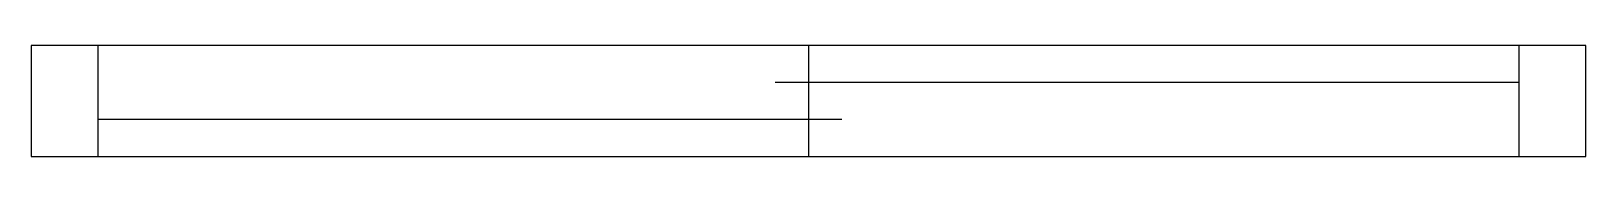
# Model space of a CAD drawing. Header units: centimetres. Extents: x 65106 to 65246, y 34632 to 34642.
import ezdxf

# ---------------------------------------------------------------- set-up
doc = ezdxf.new("R2010")
doc.units = ezdxf.units.CM

msp = doc.modelspace()

# ---------------------------------------------------------------- linework, layer by layer
for p, q in [((65106.46, 34642.16), (65106.46, 34632.16)), ((65112.46, 34642.16), (65106.46, 34642.16)), ((65112.46, 34642.16), (65112.46, 34635.5)), ((65176.46, 34642.16), (65112.46, 34642.16)), ((65176.46, 34642.16), (65176.46, 34638.83)), ((65240.46, 34642.16), (65176.46, 34642.16)), ((65246.46, 34642.16), (65240.46, 34642.16)), ((65240.46, 34638.83), (65240.46, 34642.16)), ((65246.46, 34632.16), (65246.46, 34642.16)), ((65176.46, 34638.83), (65173.46, 34638.83)), ((65240.46, 34638.83), (65176.46, 34638.83)), ((65176.46, 34638.83), (65176.46, 34635.5)), ((65240.46, 34632.16), (65240.46, 34638.83)), ((65112.46, 34635.5), (65112.46, 34632.16)), ((65176.46, 34635.5), (65112.46, 34635.5)), ((65176.46, 34635.5), (65176.46, 34632.16)), ((65179.46, 34635.5), (65176.46, 34635.5)), ((65106.46, 34632.16), (65112.46, 34632.16)), ((65112.46, 34632.16), (65176.46, 34632.16)), ((65176.46, 34632.16), (65240.46, 34632.16)), ((65240.46, 34632.16), (65246.46, 34632.16))]:
    msp.add_line(p, q)

doc.saveas('drawing.dxf')
